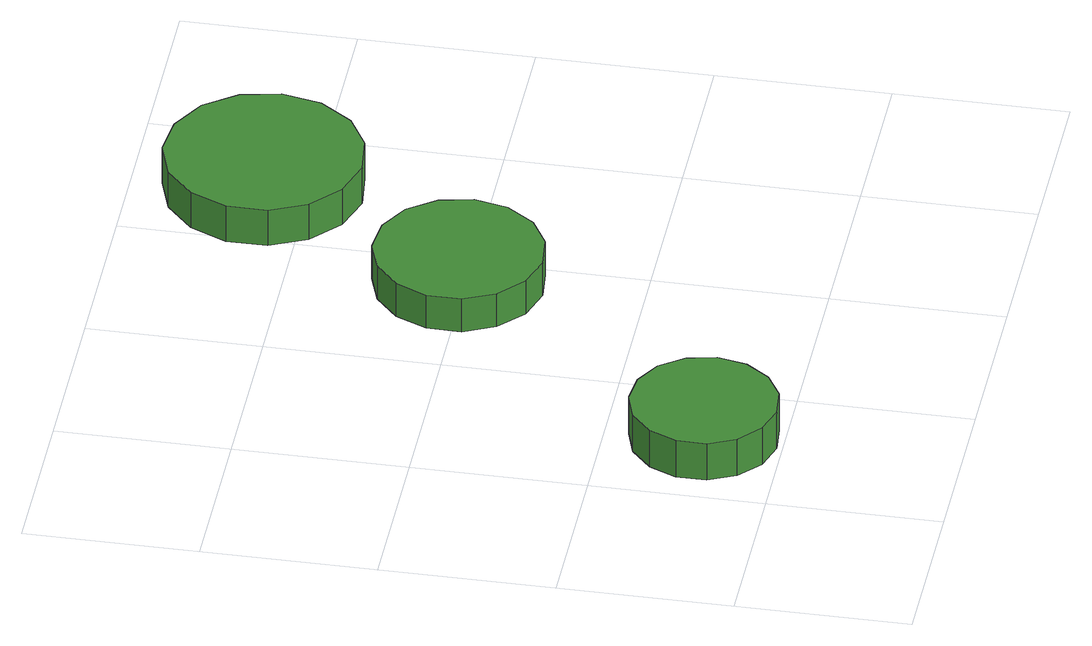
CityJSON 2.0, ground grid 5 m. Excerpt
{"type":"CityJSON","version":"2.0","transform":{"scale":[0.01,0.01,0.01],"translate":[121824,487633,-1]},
"CityObjects":{
"tree1":{"type":"SolitaryVegetationObject","attributes":{"function":"something"},"geometry":[{"type":"MultiSurface","lod":"1","boundaries":[[[0,1,2,3,4,5,6,7,8,9,10,11,12,13,14]],[[15,16,17,18,19,20,21,22,23,24,25,26,27,28,29]],[[0,29,28,1]],[[1,28,27,2]],[[2,27,26,3]],[[3,26,25,4]],[[4,25,24,5]],[[5,24,23,6]],[[6,23,22,7]],[[7,22,21,8]],[[8,21,20,9]],[[9,20,19,10]],[[10,19,18,11]],[[11,18,17,12]],[[12,17,16,13]],[[13,16,15,14]],[[14,15,29,0]]]}]},
"tree2":{"type":"SolitaryVegetationObject","attributes":{"function":"something"},"geometry":[{"type":"MultiSurface","lod":"1","boundaries":[[[30,31,32,33,34,35,36,37,38,39,40,41,42,43,44]],[[45,46,47,48,49,50,51,52,53,54,55,56,57,58,59]],[[30,59,58,31]],[[31,58,57,32]],[[32,57,56,33]],[[33,56,55,34]],[[34,55,54,35]],[[35,54,53,36]],[[36,53,52,37]],[[37,52,51,38]],[[38,51,50,39]],[[39,50,49,40]],[[40,49,48,41]],[[41,48,47,42]],[[42,47,46,43]],[[43,46,45,44]],[[44,45,59,30]]]}]},
"tree3":{"type":"SolitaryVegetationObject","attributes":{"function":"something"},"geometry":[{"type":"MultiSurface","lod":"1","boundaries":[[[60,61,62,63,64,65,66,67,68,69,70,71,72,73,74]],[[75,76,77,78,79,80,81,82,83,84,85,86,87,88,89]],[[60,89,88,61]],[[61,88,87,62]],[[62,87,86,63]],[[63,86,85,64]],[[64,85,84,65]],[[65,84,83,66]],[[66,83,82,67]],[[67,82,81,68]],[[68,81,80,69]],[[69,80,79,70]],[[70,79,78,71]],[[71,78,77,72]],[[72,77,76,73]],[[73,76,75,74]],[[74,75,89,60]]]}]}
},
"vertices":[
[499,224,207],[481,309,207],[430,380,207],[355,423,207],[268,432,207],[186,406,207],[121,347,207],[85,268,207],[85,181,207],[121,101,207],[186,43,207],[268,16,207],[355,25,207],[430,69,207],[481,139,207],[481,139,84],[430,69,84],[355,25,84],[268,16,84],[186,43,84],[121,101,84],[85,181,84],[85,268,84],[121,347,84],[186,406,84],[268,432,84],[355,423,84],[430,380,84],[481,309,84],[499,224,84],
[1143,1021,197],[1122,1119,197],[1063,1201,197],[976,1251,197],[876,1261,197],[781,1230,197],[707,1163,197],[666,1071,197],[666,971,197],[707,880,197],[781,813,197],[876,782,197],[976,792,197],[1063,842,197],[1122,923,197],[1122,923,86],[1063,842,86],[976,792,86],[876,782,86],[781,813,86],[707,880,86],[666,971,86],[666,1071,86],[707,1163,86],[781,1230,86],[876,1261,86],[976,1251,86],[1063,1201,86],[1122,1119,86],[1143,1021,86],
[1535,1631,207],[1511,1746,207],[1442,1841,207],[1340,1899,207],[1223,1912,207],[1112,1875,207],[1025,1797,207],[977,1690,207],[977,1572,207],[1025,1465,207],[1112,1387,207],[1223,1350,207],[1340,1363,207],[1442,1421,207],[1511,1516,207],[1511,1516,88],[1442,1421,88],[1340,1363,88],[1223,1350,88],[1112,1387,88],[1025,1465,88],[977,1572,88],[977,1690,88],[1025,1797,88],[1112,1875,88],[1223,1912,88],[1340,1899,88],[1442,1841,88],[1511,1746,88],[1535,1631,88]
]}
